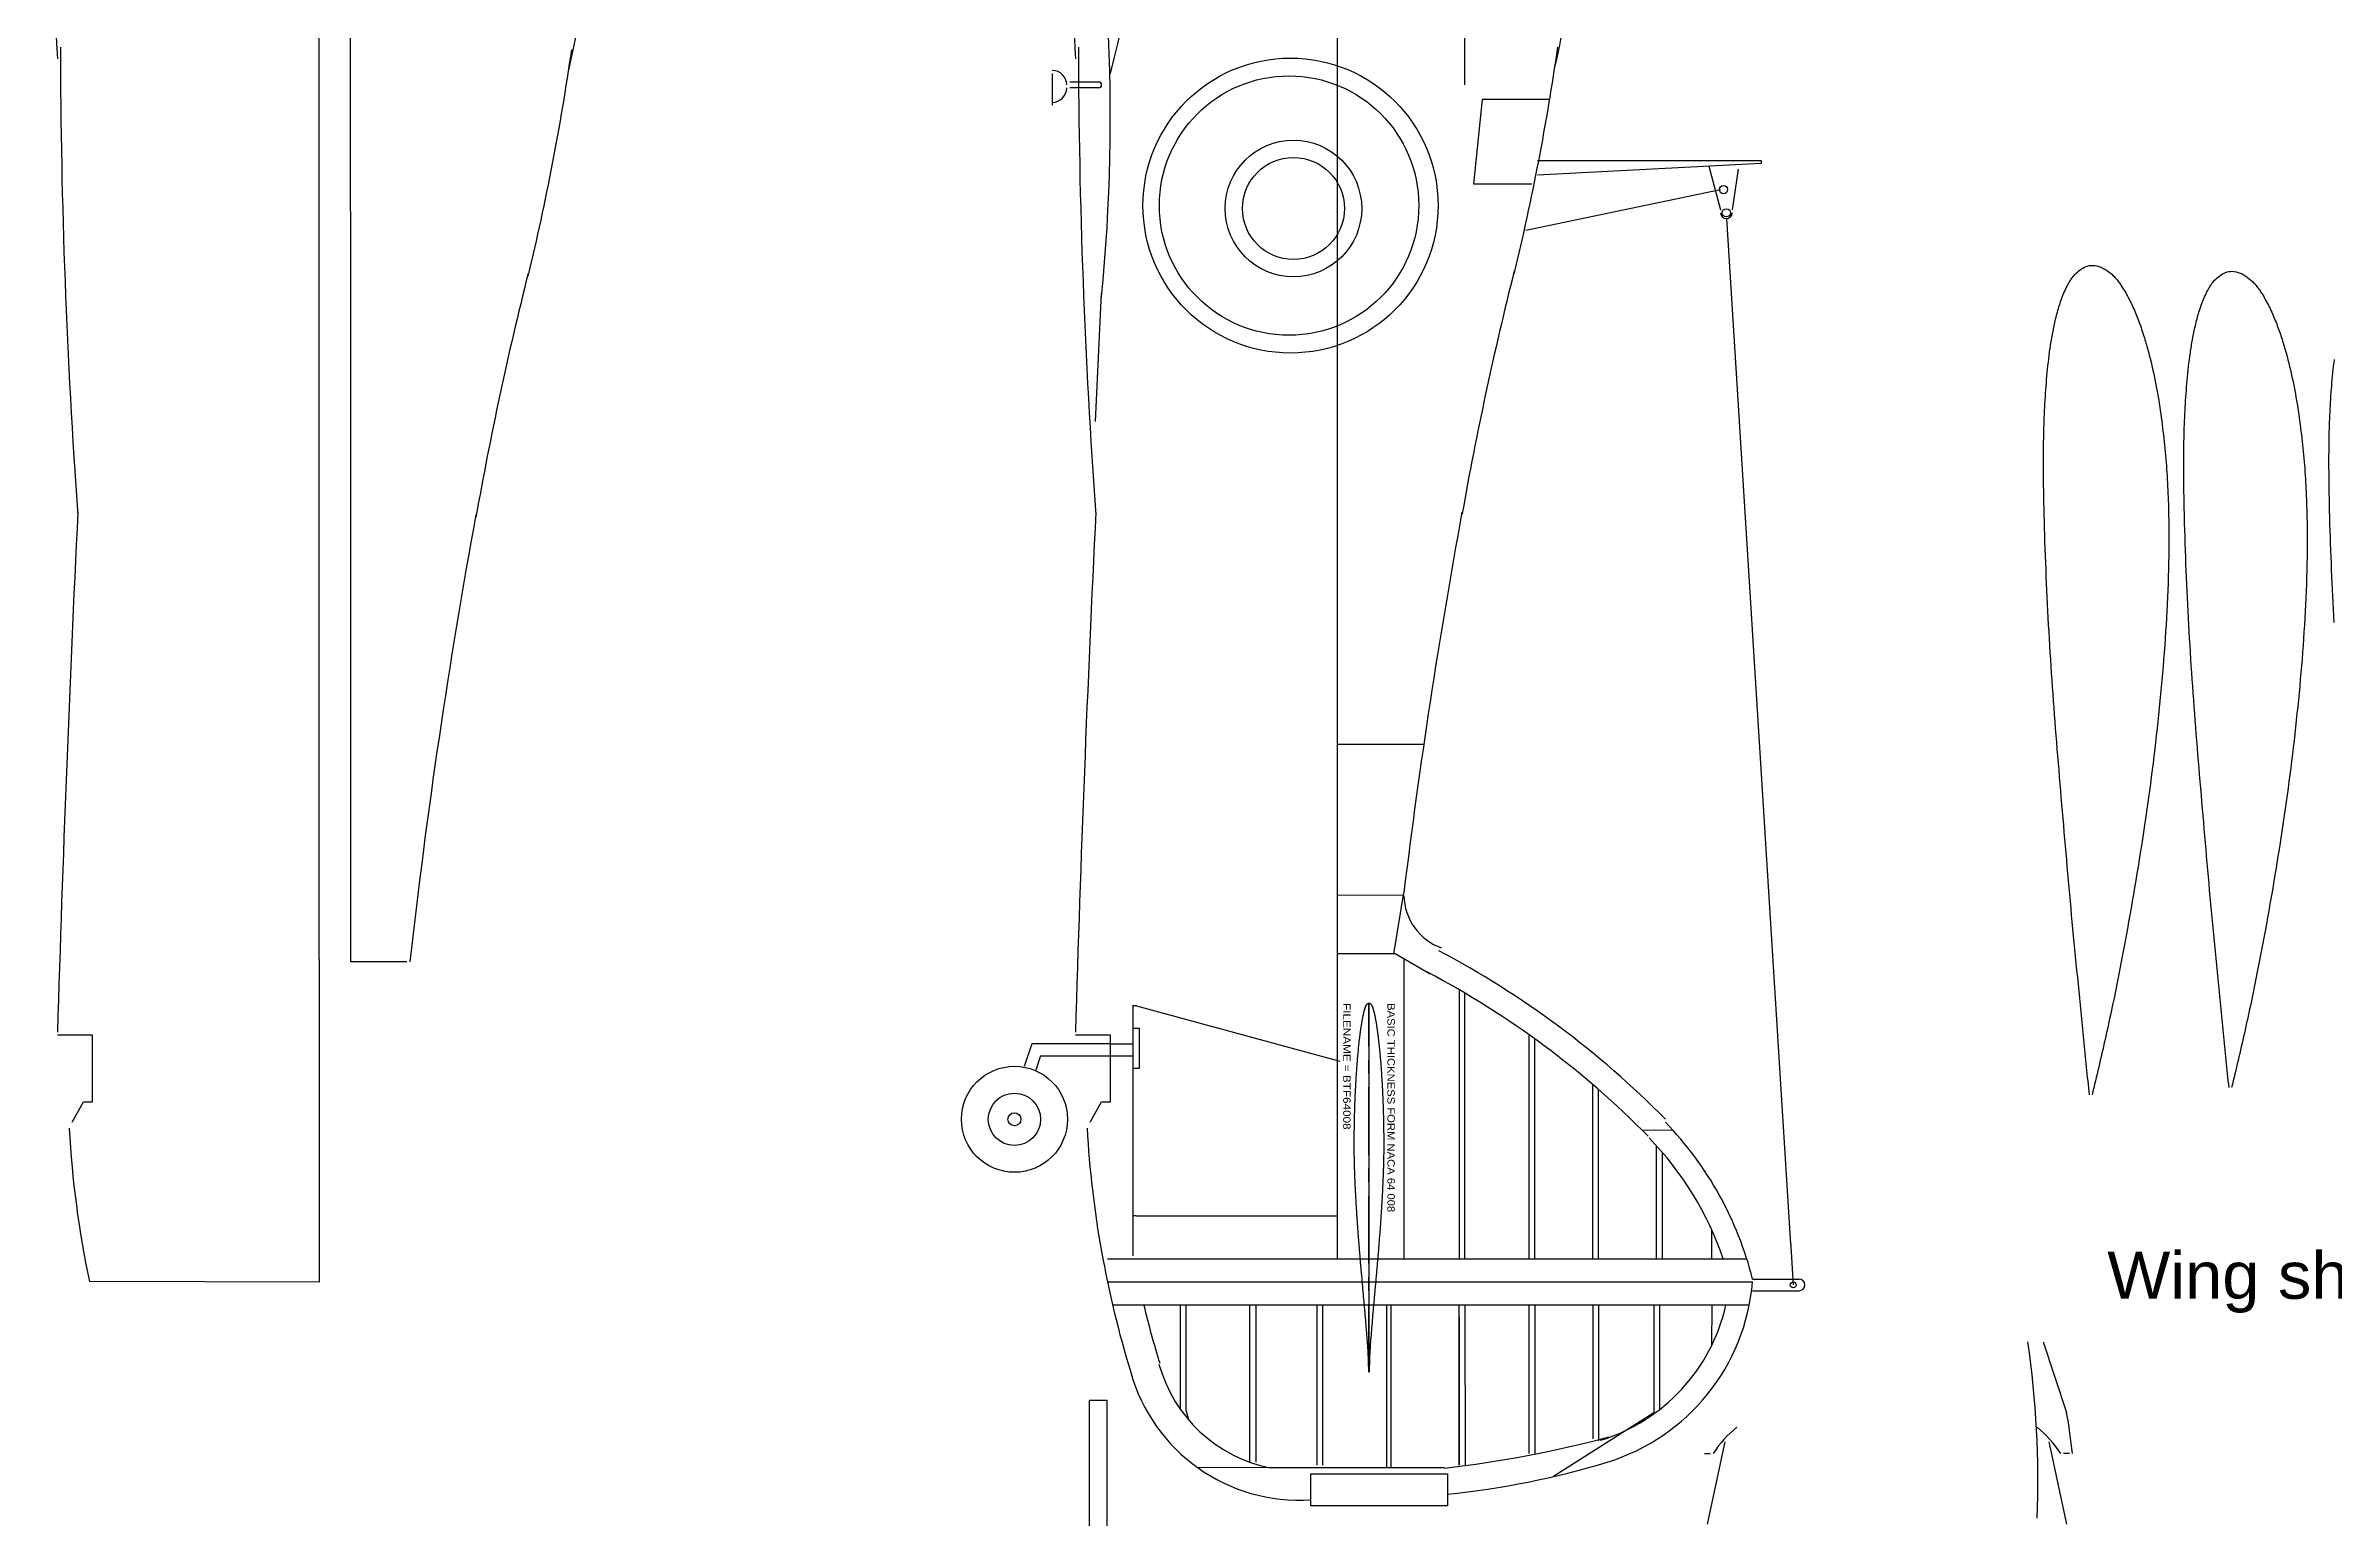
# Model space of a CAD drawing. Extents: x 0 to 123, y 0 to 85.
# Drawn here: x 2.07 to 44.24, y 28.46 to 55.6 of the extents above; entities that cross this region are included whole.
import ezdxf
from ezdxf.enums import TextEntityAlignment as Align

# ---------------------------------------------------------------- set-up
doc = ezdxf.new("R2010")
doc.units = 0
doc.linetypes.add('CENTER', pattern=[2, 1.25, -0.25, 0.25, -0.25])
doc.layers.add('LAYER1', color=1, linetype='CONTINUOUS')

msp = doc.modelspace()

# ---------------------------------------------------------------- linework, layer by layer
at = {"layer": 'LAYER1', "color": 7, "linetype": 'CONTINUOUS'}
for points in [[(7.1034, 38.7565), (7.1034, 80.5264)], [(7.6909, 38.7128), (7.6825, 66.3914)], [(25.863, 63.9587), (25.863, 50.4858)], [(28.2192, 54.877), (28.2192, 63.9587)], [(20.615, 55.0912), (20.615, 54.5021)], [(21.4718, 54.9305), (20.9363, 54.9305)], [(21.4718, 54.8234), (20.9363, 54.8234)], [(29.7722, 54.6092), (28.5405, 54.6092), (28.3799, 53.0562), (29.4509, 53.0562)], [(29.558, 53.4846), (33.6814, 53.4847), (33.6814, 53.4311), (29.558, 53.2169)], [(32.7175, 53.3776), (32.9317, 52.5743)], [(33.253, 53.324), (33.1459, 52.5743)], [(29.3438, 52.1994), (32.9317, 52.9492)], [(33.0388, 52.4137), (34.217, 33.5101)], [(39.7294, 36.2649), (39.7227, 36.3286), (39.716, 36.3922), (39.7093, 36.4559), (39.7026, 36.5196), (39.6959, 36.5833), (39.6892, 36.647), (39.6826, 36.7107), (39.676, 36.7744), (39.6694, 36.8381), (39.6629, 36.9018), (39.6564, 36.9655), (39.6499, 37.0292), (39.6435, 37.0929), (39.6372, 37.1566), (39.6309, 37.2202), (39.6246, 37.2839), (39.6184, 37.3476), (39.6122, 37.4113), (39.606, 37.475), (39.5998, 37.5387), (39.5936, 37.6024), (39.5874, 37.6661), (39.5812, 37.7298), (39.575, 37.7935), (39.5626, 37.9209), (39.55, 38.0483), (39.5374, 38.1756), (39.5248, 38.303), (39.5122, 38.4304), (39.4996, 38.5578), (39.487, 38.6851), (39.4745, 38.8125), (39.462, 38.9399), (39.4496, 39.0673), (39.4374, 39.1947), (39.4252, 39.3221), (39.4132, 39.4495), (39.4013, 39.5768), (39.3895, 39.7042), (39.3779, 39.8315), (39.3664, 39.9589), (39.3549, 40.0863), (39.3435, 40.2137), (39.3322, 40.3411), (39.321, 40.4685), (39.3098, 40.5959), (39.2987, 40.7233), (39.2876, 40.8507), (39.2766, 40.9781), (39.2656, 41.1055), (39.2546, 41.2329), (39.2436, 41.3602), (39.2327, 41.4876), (39.2219, 41.615), (39.211, 41.7424), (39.2003, 41.8698), (39.1896, 41.9972), (39.1789, 42.1245), (39.1683, 42.252), (39.1577, 42.3794), (39.1472, 42.5067), (39.1368, 42.634), (39.1265, 42.7614), (39.1163, 42.8887), (39.1062, 43.0161), (39.0962, 43.1435), (39.0864, 43.2709), (39.0767, 43.3983), (39.0672, 43.5257), (39.0579, 43.6531), (39.0489, 43.7805), (39.04, 43.908), (39.0314, 44.0353), (39.023, 44.1626), (39.0149, 44.29), (39.0069, 44.4173), (38.9992, 44.5447), (38.9917, 44.6721), (38.9845, 44.7995), (38.9774, 44.9269), (38.9706, 45.0543), (38.964, 45.1817), (38.9575, 45.3092), (38.9513, 45.4366), (38.9453, 45.5639), (38.9395, 45.6913), (38.9339, 45.8186), (38.9286, 45.946), (38.9234, 46.0734), (38.9185, 46.2008), (38.9139, 46.3282), (38.9095, 46.4556), (38.9054, 46.583), (38.9016, 46.7104), (38.898, 46.8378), (38.8948, 46.9652), (38.8932, 47.0289), (38.8918, 47.0926), (38.8905, 47.1563), (38.8892, 47.22), (38.888, 47.2837), (38.8869, 47.3474), (38.8859, 47.4111), (38.885, 47.4748), (38.8843, 47.5384), (38.8836, 47.6021), (38.883, 47.6658), (38.8825, 47.7295), (38.8822, 47.7932), (38.882, 47.8569), (38.8819, 47.9206), (38.882, 47.9843), (38.8822, 48.048), (38.8825, 48.1117), (38.8831, 48.1754), (38.8838, 48.2391), (38.8847, 48.3028), (38.8858, 48.3665), (38.8871, 48.4302), (38.8887, 48.4939), (38.8904, 48.5576), (38.8924, 48.6213), (38.8946, 48.6851), (38.897, 48.7488), (38.8997, 48.8125), (38.9026, 48.8762), (38.9058, 48.9399), (38.9092, 49.0036), (38.9128, 49.0672), (38.9168, 49.1309), (38.9209, 49.1945), (38.9254, 49.2582), (38.9301, 49.322), (38.9351, 49.3859), (38.9404, 49.4497), (38.946, 49.5135), (38.952, 49.5773), (38.9583, 49.641), (38.965, 49.7047), (38.9721, 49.7684), (38.9797, 49.832), (38.9876, 49.8955), (38.996, 49.959), (39.0049, 50.0225), (39.0095, 50.0545), (39.0143, 50.0864), (39.0192, 50.1184), (39.0243, 50.1503), (39.0295, 50.1822), (39.0349, 50.2141), (39.0404, 50.2459), (39.0461, 50.2778), (39.0519, 50.3095), (39.058, 50.3413), (39.0642, 50.373), (39.0706, 50.4046), (39.0773, 50.4368), (39.0842, 50.4689), (39.0913, 50.5009), (39.0987, 50.5329), (39.1063, 50.5648), (39.1142, 50.5967), (39.1223, 50.6285), (39.1306, 50.6603), (39.1393, 50.692), (39.1482, 50.7237), (39.1574, 50.7553), (39.1669, 50.7868), (39.1771, 50.8196), (39.1876, 50.8522), (39.1986, 50.8848), (39.2099, 50.9172), (39.2216, 50.9495), (39.2338, 50.9816), (39.2464, 51.0135), (39.2594, 51.0451), (39.273, 51.0765), (39.287, 51.1076), (39.3016, 51.1384), (39.3167, 51.1689), (39.3252, 51.1857), (39.334, 51.2023), (39.343, 51.2187), (39.3523, 51.2351), (39.3618, 51.2513), (39.3717, 51.2674), (39.3819, 51.2833), (39.3924, 51.299), (39.4034, 51.3145), (39.4148, 51.3299), (39.4266, 51.3451), (39.439, 51.36), (39.4601, 51.3838), (39.4824, 51.4068), (39.5059, 51.4289), (39.5305, 51.4498), (39.556, 51.4694), (39.5825, 51.4873)], [(39.5825, 51.4873), (39.6096, 51.5035), (39.6375, 51.5178), (39.666, 51.5299), (39.6949, 51.5396), (39.7242, 51.5467), (39.7538, 51.5511), (39.7908, 51.5525), (39.8279, 51.5497), (39.8649, 51.543), (39.9018, 51.5327), (39.9382, 51.5191), (39.9741, 51.5026), (40.0093, 51.4835), (40.0435, 51.4621), (40.0767, 51.4387), (40.1087, 51.4137), (40.1392, 51.3874), (40.1681, 51.36), (40.1829, 51.345), (40.1972, 51.3299), (40.2111, 51.3145), (40.2246, 51.299), (40.2377, 51.2833), (40.2504, 51.2674), (40.2628, 51.2514), (40.2749, 51.2352), (40.2867, 51.2189), (40.2983, 51.2024), (40.3097, 51.1857), (40.321, 51.1689), (40.3406, 51.1388), (40.3597, 51.1083), (40.3784, 51.0773), (40.3967, 51.0461), (40.4146, 51.0145), (40.432, 50.9826), (40.4491, 50.9505), (40.4658, 50.9181), (40.4821, 50.8856), (40.498, 50.8528), (40.5136, 50.8199), (40.5288, 50.7868), (40.5429, 50.7555), (40.5567, 50.724), (40.5702, 50.6925), (40.5835, 50.6608), (40.5964, 50.6291), (40.6091, 50.5973), (40.6216, 50.5654), (40.6338, 50.5334), (40.6457, 50.5014), (40.6574, 50.4692), (40.6689, 50.437), (40.6802, 50.4046), (40.691, 50.3731), (40.7015, 50.3415), (40.7119, 50.3099), (40.7221, 50.2782), (40.7322, 50.2464), (40.742, 50.2146), (40.7517, 50.1827), (40.7612, 50.1507), (40.7706, 50.1187), (40.7799, 50.0867), (40.7889, 50.0546), (40.7979, 50.0225), (40.8151, 49.9594), (40.8318, 49.8962), (40.848, 49.8329), (40.8637, 49.7695), (40.8789, 49.7059), (40.8937, 49.6423), (40.9079, 49.5785), (40.9217, 49.5146), (40.935, 49.4506), (40.9479, 49.3866), (40.9603, 49.3224), (40.9722, 49.2582), (40.9835, 49.1948), (40.9944, 49.1314), (41.0048, 49.0678), (41.0149, 49.0043), (41.0246, 48.9406), (41.034, 48.8769), (41.043, 48.8132), (41.0517, 48.7494), (41.0601, 48.6856), (41.0683, 48.6217), (41.0761, 48.5578), (41.0838, 48.4939), (41.0911, 48.4303), (41.0983, 48.3667), (41.1052, 48.3031), (41.1119, 48.2395), (41.1183, 48.1758), (41.1244, 48.1121), (41.1303, 48.0484), (41.136, 47.9847), (41.1413, 47.9209), (41.1464, 47.8572), (41.1511, 47.7934), (41.1556, 47.7296), (41.1597, 47.6659), (41.1636, 47.6023), (41.1671, 47.5387), (41.1704, 47.475), (41.1734, 47.4113), (41.1762, 47.3476), (41.1786, 47.2839), (41.1809, 47.2202), (41.1829, 47.1565), (41.1847, 47.0927), (41.1863, 47.029), (41.1877, 46.9653), (41.1899, 46.8379), (41.1914, 46.7104), (41.1921, 46.583), (41.1921, 46.4556), (41.1914, 46.3282), (41.19, 46.2008), (41.1879, 46.0734), (41.1851, 45.946), (41.1817, 45.8186), (41.1777, 45.6913), (41.1731, 45.5639), (41.1678, 45.4366), (41.162, 45.3091), (41.1556, 45.1815), (41.1486, 45.054), (41.1411, 44.9266), (41.1331, 44.7991), (41.1246, 44.6717), (41.1156, 44.5443), (41.1061, 44.417), (41.0962, 44.2897), (41.0858, 44.1624), (41.0751, 44.0352), (41.0639, 43.908), (41.0523, 43.7804), (41.0403, 43.6528), (41.028, 43.5253), (41.0152, 43.3978), (41.0021, 43.2704), (40.9887, 43.143), (40.9748, 43.0156), (40.9606, 42.8883), (40.9461, 42.761), (40.9312, 42.6338), (40.9159, 42.5065), (40.9003, 42.3794), (40.8843, 42.2517), (40.868, 42.1242), (40.8513, 41.9966), (40.8342, 41.8691), (40.8169, 41.7417), (40.7992, 41.6143), (40.7812, 41.4869), (40.7628, 41.3596), (40.7442, 41.2323), (40.7252, 41.1051), (40.7059, 40.9779), (40.6863, 40.8508), (40.6664, 40.7231), (40.6461, 40.5955), (40.6255, 40.468), (40.6046, 40.3405), (40.5835, 40.213), (40.5621, 40.0856), (40.5404, 39.9583), (40.5184, 39.8309), (40.4962, 39.7037), (40.4737, 39.5764), (40.4509, 39.4493), (40.428, 39.3221), (40.4046, 39.1944), (40.381, 39.0668), (40.3572, 38.9392), (40.333, 38.8116), (40.3086, 38.6841), (40.2839, 38.5567), (40.2588, 38.4293), (40.2335, 38.302), (40.2077, 38.1748), (40.1817, 38.0476), (40.1552, 37.9205), (40.1284, 37.7935), (40.1147, 37.7297), (40.101, 37.6659), (40.0872, 37.6022), (40.0733, 37.5384), (40.0593, 37.4747), (40.0452, 37.411), (40.031, 37.3473), (40.0167, 37.2836), (40.0023, 37.22), (39.9879, 37.1564), (39.9733, 37.0928), (39.9587, 37.0292)], [(21.5157, 51.0422), (21.4081, 48.6741)], [(25.863, 51.0748), (25.863, 33.3494)], [(42.3014, 36.3983), (42.2948, 36.4609), (42.2882, 36.5236), (42.2816, 36.5863), (42.275, 36.6489), (42.2684, 36.7116), (42.2618, 36.7743), (42.2553, 36.837), (42.2488, 36.8997), (42.2423, 36.9624), (42.2359, 37.025), (42.2295, 37.0877), (42.2232, 37.1504), (42.2169, 37.2131), (42.2107, 37.2758), (42.2045, 37.3384), (42.1983, 37.4011), (42.1922, 37.4638), (42.186, 37.5265), (42.1799, 37.5892), (42.1739, 37.6519), (42.1678, 37.7146), (42.1617, 37.7772), (42.1556, 37.8399), (42.1495, 37.9026), (42.1372, 38.028), (42.1249, 38.1533), (42.1125, 38.2787), (42.1001, 38.404), (42.0877, 38.5294), (42.0752, 38.6548), (42.0629, 38.7801), (42.0505, 38.9055), (42.0383, 39.0308), (42.0261, 39.1562), (42.014, 39.2816), (42.002, 39.407), (41.9902, 39.5323), (41.9785, 39.6576), (41.9669, 39.783), (41.9555, 39.9083), (41.9441, 40.0337), (41.9328, 40.159), (41.9216, 40.2844), (41.9105, 40.4098), (41.8995, 40.5352), (41.8885, 40.6605), (41.8775, 40.7859), (41.8666, 40.9113), (41.8558, 41.0367), (41.8449, 41.162), (41.8341, 41.2874), (41.8233, 41.4127), (41.8126, 41.5381), (41.8019, 41.6634), (41.7913, 41.7888), (41.7807, 41.9142), (41.7701, 42.0395), (41.7596, 42.1649), (41.7492, 42.2903), (41.7388, 42.4157), (41.7285, 42.541), (41.7182, 42.6663), (41.7081, 42.7917), (41.698, 42.917), (41.6881, 43.0423), (41.6783, 43.1677), (41.6686, 43.293), (41.6591, 43.4184), (41.6498, 43.5438), (41.6406, 43.6692), (41.6317, 43.7946), (41.623, 43.9201), (41.6145, 44.0453), (41.6062, 44.1706), (41.5982, 44.296), (41.5904, 44.4213), (41.5828, 44.5466), (41.5755, 44.672), (41.5683, 44.7974), (41.5614, 44.9228), (41.5546, 45.0482), (41.5481, 45.1736), (41.5418, 45.299), (41.5357, 45.4244), (41.5298, 45.5497), (41.5241, 45.675), (41.5186, 45.8004), (41.5133, 45.9257), (41.5082, 46.0511), (41.5034, 46.1764), (41.4989, 46.3018), (41.4946, 46.4272), (41.4905, 46.5526), (41.4867, 46.678), (41.4832, 46.8033), (41.48, 46.9288), (41.4785, 46.9914), (41.4771, 47.0541), (41.4758, 47.1168), (41.4745, 47.1795), (41.4734, 47.2421), (41.4723, 47.3048), (41.4713, 47.3675), (41.4704, 47.4302), (41.4697, 47.4929), (41.469, 47.5556), (41.4684, 47.6183), (41.468, 47.681), (41.4676, 47.7436), (41.4674, 47.8063), (41.4673, 47.869), (41.4674, 47.9317), (41.4676, 47.9944), (41.468, 48.0571), (41.4685, 48.1198), (41.4692, 48.1824), (41.4701, 48.2451), (41.4712, 48.3078), (41.4725, 48.3705), (41.474, 48.4331), (41.4757, 48.4959), (41.4777, 48.5586), (41.4798, 48.6213), (41.4822, 48.684), (41.4849, 48.7467), (41.4877, 48.8094), (41.4908, 48.8721), (41.4942, 48.9348), (41.4978, 48.9974), (41.5017, 49.0601), (41.5058, 49.1227), (41.5101, 49.1853), (41.5148, 49.2482), (41.5197, 49.311), (41.5249, 49.3738), (41.5304, 49.4366), (41.5363, 49.4994), (41.5425, 49.5621), (41.5491, 49.6248), (41.5561, 49.6874), (41.5635, 49.75), (41.5713, 49.8126), (41.5796, 49.875), (41.5883, 49.9375), (41.5929, 49.969), (41.5976, 50.0004), (41.6025, 50.0319), (41.6074, 50.0633), (41.6126, 50.0947), (41.6179, 50.1261), (41.6233, 50.1574), (41.6289, 50.1887), (41.6347, 50.22), (41.6406, 50.2512), (41.6467, 50.2824), (41.653, 50.3136), (41.6596, 50.3452), (41.6664, 50.3768), (41.6735, 50.4083), (41.6807, 50.4398), (41.6882, 50.4712), (41.6959, 50.5026), (41.7039, 50.5339), (41.7121, 50.5652), (41.7206, 50.5964), (41.7294, 50.6275), (41.7384, 50.6586), (41.7478, 50.6897), (41.7579, 50.7219), (41.7683, 50.7541), (41.779, 50.7861), (41.7902, 50.818), (41.8017, 50.8498), (41.8137, 50.8813), (41.8261, 50.9127), (41.8389, 50.9438), (41.8523, 50.9747), (41.8661, 51.0054), (41.8804, 51.0357), (41.8952, 51.0657), (41.9037, 51.0822), (41.9123, 51.0985), (41.9212, 51.1148), (41.9303, 51.1308), (41.9397, 51.1468), (41.9493, 51.1626), (41.9594, 51.1783), (41.9698, 51.1937), (41.9806, 51.209), (41.9918, 51.2242), (42.0034, 51.2391), (42.0156, 51.2538), (42.0363, 51.2772), (42.0583, 51.2999), (42.0814, 51.3216), (42.1056, 51.3422), (42.1308, 51.3614), (42.1568, 51.3791)], [(42.1568, 51.3791), (42.1835, 51.3951), (42.2109, 51.4091), (42.2389, 51.4209), (42.2674, 51.4305), (42.2963, 51.4375), (42.3255, 51.4418), (42.3618, 51.4432), (42.3983, 51.4405), (42.4348, 51.4338), (42.471, 51.4237), (42.5069, 51.4104), (42.5422, 51.3941), (42.5768, 51.3753), (42.6105, 51.3542), (42.6432, 51.3313), (42.6746, 51.3066), (42.7047, 51.2807), (42.7331, 51.2538), (42.7477, 51.2391), (42.7618, 51.2242), (42.7755, 51.209), (42.7887, 51.1938), (42.8016, 51.1783), (42.8141, 51.1627), (42.8263, 51.1469), (42.8383, 51.131), (42.8499, 51.1149), (42.8613, 51.0986), (42.8726, 51.0823), (42.8836, 51.0658), (42.9029, 51.0361), (42.9217, 51.006), (42.9401, 50.9756), (42.9581, 50.9448), (42.9757, 50.9138), (42.9929, 50.8824), (43.0097, 50.8508), (43.0261, 50.8189), (43.0421, 50.7869), (43.0578, 50.7546), (43.0732, 50.7222), (43.0881, 50.6897), (43.102, 50.6588), (43.1156, 50.6279), (43.1289, 50.5968), (43.1419, 50.5657), (43.1546, 50.5345), (43.1671, 50.5032), (43.1794, 50.4718), (43.1914, 50.4403), (43.2031, 50.4088), (43.2147, 50.3771), (43.226, 50.3454), (43.2371, 50.3136), (43.2477, 50.2826), (43.2581, 50.2515), (43.2683, 50.2203), (43.2784, 50.1891), (43.2882, 50.1578), (43.2979, 50.1265), (43.3075, 50.0951), (43.3169, 50.0637), (43.3261, 50.0322), (43.3352, 50.0007), (43.3441, 49.9691), (43.353, 49.9375), (43.3699, 49.8754), (43.3863, 49.8133), (43.4022, 49.7509), (43.4177, 49.6885), (43.4327, 49.626), (43.4472, 49.5633), (43.4612, 49.5005), (43.4748, 49.4377), (43.4879, 49.3747), (43.5005, 49.3117), (43.5127, 49.2485), (43.5244, 49.1853), (43.5355, 49.1229), (43.5462, 49.0605), (43.5565, 48.998), (43.5665, 48.9354), (43.576, 48.8728), (43.5852, 48.8101), (43.5941, 48.7474), (43.6027, 48.6846), (43.611, 48.6218), (43.619, 48.5589), (43.6267, 48.496), (43.6342, 48.4331), (43.6415, 48.3706), (43.6485, 48.308), (43.6553, 48.2454), (43.6619, 48.1828), (43.6682, 48.1201), (43.6743, 48.0574), (43.6801, 47.9948), (43.6856, 47.932), (43.6909, 47.8693), (43.6959, 47.8065), (43.7006, 47.7438), (43.7049, 47.681), (43.709, 47.6184), (43.7128, 47.5557), (43.7163, 47.4931), (43.7195, 47.4304), (43.7225, 47.3678), (43.7252, 47.3051), (43.7276, 47.2424), (43.7299, 47.1797), (43.7318, 47.117), (43.7336, 47.0542), (43.7352, 46.9915), (43.7365, 46.9288), (43.7387, 46.8034), (43.7401, 46.678), (43.7408, 46.5526), (43.7408, 46.4272), (43.7401, 46.3018), (43.7388, 46.1764), (43.7367, 46.0511), (43.734, 45.9257), (43.7307, 45.8003), (43.7267, 45.675), (43.7222, 45.5497), (43.717, 45.4244), (43.7113, 45.2989), (43.705, 45.1734), (43.6981, 45.0479), (43.6907, 44.9224), (43.6828, 44.797), (43.6745, 44.6716), (43.6656, 44.5463), (43.6563, 44.421), (43.6465, 44.2957), (43.6363, 44.1705), (43.6257, 44.0452), (43.6147, 43.9201), (43.6033, 43.7945), (43.5915, 43.669), (43.5793, 43.5435), (43.5668, 43.418), (43.5539, 43.2926), (43.5407, 43.1672), (43.5271, 43.0418), (43.5131, 42.9165), (43.4988, 42.7913), (43.4841, 42.666), (43.4691, 42.5408), (43.4537, 42.4157), (43.438, 42.2901), (43.4219, 42.1645), (43.4055, 42.039), (43.3887, 41.9135), (43.3716, 41.7881), (43.3542, 41.6627), (43.3365, 41.5374), (43.3184, 41.4121), (43.3001, 41.2868), (43.2814, 41.1616), (43.2624, 41.0365), (43.2431, 40.9113), (43.2235, 40.7857), (43.2035, 40.6602), (43.1833, 40.5346), (43.1627, 40.4092), (43.1419, 40.2837), (43.1208, 40.1584), (43.0995, 40.033), (43.0779, 39.9077), (43.056, 39.7825), (43.0339, 39.6573), (43.0115, 39.5321), (42.9889, 39.407), (42.9659, 39.2813), (42.9427, 39.1557), (42.9192, 39.0301), (42.8955, 38.9046), (42.8714, 38.7791), (42.8471, 38.6537), (42.8224, 38.5283), (42.7975, 38.403), (42.7721, 38.2778), (42.7465, 38.1527), (42.7204, 38.0276), (42.694, 37.9026), (42.6806, 37.8398), (42.6671, 37.7771), (42.6535, 37.7143), (42.6398, 37.6516), (42.626, 37.5889), (42.6122, 37.5262), (42.5982, 37.4635), (42.5841, 37.4009), (42.57, 37.3382), (42.5558, 37.2756), (42.5415, 37.213), (42.5271, 37.1504)], [(44.2406, 44.972), (44.2339, 45.0931), (44.2274, 45.2142), (44.2211, 45.3353), (44.215, 45.4564), (44.2091, 45.5776), (44.2034, 45.6986), (44.1978, 45.8196), (44.1925, 45.9406), (44.1874, 46.0617), (44.1826, 46.1827), (44.1779, 46.3038), (44.1735, 46.4248), (44.1694, 46.5459), (44.1655, 46.667), (44.1618, 46.7881), (44.1584, 46.9092), (44.1553, 47.0303), (44.1539, 47.0908), (44.1525, 47.1513), (44.1512, 47.2119), (44.15, 47.2724), (44.1489, 47.3329), (44.1479, 47.3934), (44.1469, 47.454), (44.1461, 47.5145), (44.1453, 47.5751), (44.1447, 47.6356), (44.1441, 47.6961), (44.1437, 47.7567), (44.1434, 47.8172), (44.1432, 47.8777), (44.1431, 47.9383), (44.1431, 47.9988), (44.1433, 48.0593), (44.1437, 48.1199), (44.1442, 48.1804), (44.1449, 48.2409), (44.1458, 48.3015), (44.1468, 48.362), (44.148, 48.4225), (44.1495, 48.483), (44.1512, 48.5436), (44.153, 48.6042), (44.1551, 48.6647), (44.1574, 48.7253), (44.16, 48.7858), (44.1628, 48.8464), (44.1658, 48.9069), (44.169, 48.9674), (44.1725, 49.0279), (44.1762, 49.0884), (44.1802, 49.1489), (44.1844, 49.2094), (44.1888, 49.2701), (44.1936, 49.3308), (44.1986, 49.3914), (44.204, 49.4521), (44.2097, 49.5127), (44.2157, 49.5732), (44.222, 49.6338), (44.2288, 49.6943), (44.2359, 49.7547), (44.2435, 49.8151)], [(27.4695, 42.7209), (25.863, 42.7209)], [(27.0947, 39.9362), (25.863, 39.9435)], [(26.9123, 38.8652), (27.0947, 39.9898)], [(26.934, 38.8652), (25.863, 38.8652)], [(27.5766, 38.4903), (26.934, 38.8652)], [(7.1034, 38.7565), (7.1034, 32.8123)], [(8.7228, 38.7129), (7.6909, 38.7128)], [(27.0947, 38.7581), (27.0947, 33.2423)], [(28.1121, 38.178), (28.1122, 33.2423)], [(28.2206, 33.2423), (28.2206, 38.1381)], [(22.1064, 33.2959), (22.1064, 37.918)], [(22.168, 37.9013), (22.1064, 37.9013)], [(22.168, 37.9013), (25.9166, 36.8838)], [(26.2299, 36.7647), (26.232, 36.793), (26.2342, 36.8214), (26.2364, 36.8497), (26.2387, 36.878), (26.241, 36.9063), (26.2433, 36.9347), (26.2458, 36.963), (26.2483, 36.9914), (26.2508, 37.0198), (26.2534, 37.0481), (26.2561, 37.0765), (26.2589, 37.1048), (26.2617, 37.1332), (26.2646, 37.1615), (26.2676, 37.1898), (26.2706, 37.2181), (26.2738, 37.2464), (26.277, 37.2747), (26.2787, 37.2889), (26.2803, 37.3031), (26.282, 37.3173), (26.2838, 37.3315), (26.2855, 37.3456), (26.2873, 37.3598), (26.2891, 37.374), (26.2909, 37.3881), (26.2927, 37.4023), (26.2946, 37.4164), (26.2965, 37.4306), (26.2984, 37.4447), (26.3004, 37.4589), (26.3024, 37.4731), (26.3044, 37.4873), (26.3065, 37.5015), (26.3086, 37.5157), (26.3107, 37.5299), (26.3129, 37.544), (26.3151, 37.5582), (26.3174, 37.5723), (26.3197, 37.5865), (26.3221, 37.6006), (26.3245, 37.6148), (26.3271, 37.629), (26.3296, 37.6432), (26.3323, 37.6575), (26.335, 37.6717), (26.3377, 37.6859), (26.3406, 37.7001), (26.3435, 37.7142), (26.3465, 37.7284), (26.3496, 37.7425), (26.3527, 37.7566), (26.3559, 37.7707), (26.3592, 37.7848), (26.3609, 37.792), (26.3627, 37.7991), (26.3645, 37.8063), (26.3663, 37.8134), (26.3682, 37.8205), (26.3702, 37.8276), (26.3722, 37.8347), (26.3743, 37.8418), (26.3765, 37.8488), (26.3788, 37.8559), (26.3812, 37.8628), (26.3837, 37.8698), (26.3848, 37.8727), (26.3859, 37.8756), (26.387, 37.8785), (26.3882, 37.8814), (26.3894, 37.8842), (26.3905, 37.8871), (26.3918, 37.8899), (26.393, 37.8927), (26.3942, 37.8955), (26.3955, 37.8983), (26.3968, 37.9011), (26.3981, 37.9038), (26.3988, 37.9052), (26.3995, 37.9067), (26.4002, 37.9081), (26.4009, 37.9095), (26.4016, 37.9109), (26.4024, 37.9123), (26.4031, 37.9137), (26.4039, 37.9151), (26.4047, 37.9166), (26.4056, 37.918), (26.4064, 37.9194), (26.4073, 37.9208), (26.4101, 37.925), (26.4131, 37.9291), (26.4164, 37.9331), (26.4198, 37.937), (26.4234, 37.9406), (26.4272, 37.944), (26.4312, 37.947), (26.4352, 37.9497), (26.4393, 37.9518), (26.4435, 37.9534), (26.4478, 37.9545), (26.4521, 37.9548), (26.4563, 37.9545), (26.4606, 37.9534), (26.4648, 37.9518), (26.4689, 37.9497), (26.4729, 37.947), (26.4769, 37.944), (26.4807, 37.9406), (26.4843, 37.937), (26.4878, 37.9331), (26.491, 37.9291), (26.494, 37.925), (26.4968, 37.9208), (26.4977, 37.9194), (26.4986, 37.918), (26.4994, 37.9166), (26.5002, 37.9151), (26.501, 37.9137), (26.5018, 37.9123), (26.5025, 37.9109), (26.5033, 37.9095), (26.504, 37.9081), (26.5047, 37.9067), (26.5054, 37.9052), (26.5061, 37.9038), (26.5074, 37.9011), (26.5087, 37.8983), (26.5099, 37.8955), (26.5112, 37.8927), (26.5124, 37.8899), (26.5136, 37.8871), (26.5148, 37.8842), (26.516, 37.8814), (26.5171, 37.8785), (26.5182, 37.8756), (26.5193, 37.8727), (26.5204, 37.8698), (26.5229, 37.8628), (26.5253, 37.8558), (26.5276, 37.8488), (26.5298, 37.8418), (26.5319, 37.8347), (26.534, 37.8276), (26.5359, 37.8205), (26.5378, 37.8134), (26.5396, 37.8063), (26.5414, 37.7991), (26.5432, 37.792), (26.5449, 37.7848), (26.5482, 37.7707), (26.5514, 37.7566), (26.5546, 37.7425), (26.5576, 37.7284), (26.5606, 37.7142), (26.5635, 37.7001), (26.5664, 37.6859), (26.5691, 37.6717), (26.5719, 37.6575), (26.5745, 37.6433), (26.5771, 37.629), (26.5796, 37.6148), (26.582, 37.6007), (26.5844, 37.5865), (26.5867, 37.5724), (26.589, 37.5582), (26.5912, 37.5441), (26.5934, 37.5299), (26.5956, 37.5157), (26.5977, 37.5015), (26.5997, 37.4873), (26.6017, 37.4731), (26.6037, 37.459), (26.6057, 37.4447), (26.6076, 37.4306), (26.6095, 37.4164), (26.6114, 37.4023), (26.6132, 37.3881), (26.6151, 37.374), (26.6169, 37.3598), (26.6186, 37.3456), (26.6204, 37.3315), (26.6221, 37.3173), (26.6238, 37.3031), (26.6255, 37.2889), (26.6271, 37.2747), (26.6303, 37.2464), (26.6335, 37.2181), (26.6365, 37.1898), (26.6395, 37.1615), (26.6424, 37.1332), (26.6452, 37.1048), (26.648, 37.0765), (26.6507, 37.0481), (26.6533, 37.0198), (26.6559, 36.9914), (26.6583, 36.9631), (26.6608, 36.9347)], [(26.4521, 37.9548), (26.4521, 31.1538)], [(2.5515, 35.7576), (2.7658, 36.1325), (2.9264, 36.1325), (2.9264, 37.3642), (2.2838, 37.3642)], [(20.2401, 37.2051), (20.1005, 36.7862)], [(21.686, 37.2051), (20.2401, 37.2051)], [(21.3112, 35.7592), (21.5254, 36.1341), (21.686, 36.1341), (21.686, 37.3657), (21.0434, 37.3657)], [(21.686, 37.2051), (22.1064, 37.2051)], [(22.1064, 37.4899), (22.2148, 37.4899), (22.2148, 36.7473), (22.1064, 36.7473)], [(29.3974, 37.3657), (29.3974, 33.2423)], [(29.5058, 33.2423), (29.5058, 37.2966)], [(42.5271, 37.1504), (42.5126, 37.0877), (42.498, 37.025), (42.4833, 36.9622), (42.4686, 36.8995), (42.4539, 36.8369), (42.439, 36.7742), (42.4242, 36.7115), (42.4093, 36.6489), (42.3944, 36.5862), (42.3795, 36.5236), (42.3645, 36.4609), (42.3496, 36.3983)], [(20.3988, 36.9849), (20.3097, 36.7176)], [(20.3988, 36.9849), (21.686, 36.9849)], [(21.686, 36.9849), (22.1064, 36.9849)], [(26.4521, 31.1538), (26.451, 31.1595), (26.45, 31.172), (26.4489, 31.1905), (26.4479, 31.2142), (26.4468, 31.2422), (26.4457, 31.2738), (26.4446, 31.3082), (26.4434, 31.3446), (26.4422, 31.3822), (26.4409, 31.4201), (26.4395, 31.4576), (26.4381, 31.4938), (26.4365, 31.5283), (26.4348, 31.5609), (26.4331, 31.5919), (26.4313, 31.6215), (26.4294, 31.6499), (26.4274, 31.6774), (26.4254, 31.7041), (26.4233, 31.7303), (26.4212, 31.7561), (26.4191, 31.7819), (26.4169, 31.8077), (26.4147, 31.8339), (26.4124, 31.8606), (26.4102, 31.8878), (26.4079, 31.9155), (26.4056, 31.9435), (26.4033, 31.9718), (26.401, 32.0004), (26.3987, 32.0291), (26.3963, 32.0581), (26.3939, 32.0871), (26.3915, 32.1161), (26.3891, 32.1451), (26.3867, 32.174), (26.3843, 32.2028), (26.3818, 32.2314), (26.3793, 32.2599), (26.3768, 32.2884), (26.3743, 32.3167), (26.3718, 32.345), (26.3693, 32.3732), (26.3668, 32.4014), (26.3642, 32.4295), (26.3617, 32.4577), (26.3591, 32.4858), (26.3566, 32.514), (26.354, 32.5423), (26.3515, 32.5705), (26.3489, 32.5988), (26.3463, 32.6271), (26.3438, 32.6554), (26.3412, 32.6838), (26.3387, 32.7122), (26.3361, 32.7405), (26.3336, 32.7689), (26.331, 32.7973), (26.3285, 32.8257), (26.326, 32.8541), (26.3235, 32.8824), (26.3209, 32.9108), (26.3184, 32.9391), (26.3159, 32.9675), (26.3134, 32.9958), (26.311, 33.0242), (26.3085, 33.0525), (26.306, 33.0808), (26.3036, 33.1091), (26.3011, 33.1375), (26.2987, 33.1658), (26.2963, 33.1941), (26.2938, 33.2224), (26.2914, 33.2508), (26.2891, 33.2791), (26.2867, 33.3074), (26.2843, 33.3358), (26.282, 33.3641), (26.2796, 33.3924), (26.2773, 33.4208), (26.275, 33.4491), (26.2727, 33.4775), (26.2704, 33.5058), (26.2682, 33.5342), (26.2659, 33.5625), (26.2637, 33.5908), (26.2615, 33.6192), (26.2593, 33.6475), (26.2572, 33.6758), (26.255, 33.7042), (26.2529, 33.7325), (26.2508, 33.7608), (26.2487, 33.7892), (26.2466, 33.8175), (26.2446, 33.8459), (26.2425, 33.8742), (26.2405, 33.9025), (26.2386, 33.9309), (26.2366, 33.9592), (26.2347, 33.9875), (26.2328, 34.0159), (26.2309, 34.0442), (26.229, 34.0725), (26.2272, 34.1009), (26.2254, 34.1292), (26.2236, 34.1576), (26.2218, 34.1859), (26.2201, 34.2143), (26.2184, 34.2426), (26.2167, 34.2709), (26.215, 34.2993), (26.2134, 34.3276), (26.2118, 34.3559), (26.2102, 34.3843), (26.2087, 34.4126), (26.2072, 34.4409), (26.2057, 34.4693), (26.2043, 34.4976), (26.2029, 34.526), (26.2015, 34.5543), (26.2002, 34.5827), (26.1989, 34.611), (26.1976, 34.6393), (26.1964, 34.6677), (26.1952, 34.696), (26.1941, 34.7243), (26.193, 34.7527), (26.1919, 34.781), (26.1909, 34.8093), (26.1899, 34.8377), (26.1889, 34.866), (26.188, 34.8944), (26.1871, 34.9227), (26.1863, 34.951), (26.1854, 34.9794), (26.1847, 35.0077), (26.184, 35.0361), (26.1833, 35.0644), (26.1827, 35.0927), (26.1822, 35.1211), (26.1817, 35.1494), (26.1812, 35.1777), (26.1809, 35.2061), (26.1806, 35.2344), (26.1803, 35.2628), (26.1802, 35.2911), (26.1801, 35.3194), (26.18, 35.3478), (26.18, 35.3761), (26.1801, 35.4044), (26.1802, 35.4328), (26.1804, 35.4611), (26.1806, 35.4895), (26.1809, 35.5178), (26.1811, 35.5461), (26.1815, 35.5745), (26.1818, 35.6028), (26.1822, 35.6311), (26.1826, 35.6595), (26.183, 35.6878), (26.1835, 35.7162), (26.184, 35.7445), (26.1846, 35.7728), (26.1852, 35.8012), (26.1858, 35.8295), (26.1865, 35.8579), (26.1872, 35.8862), (26.1879, 35.9145), (26.1887, 35.9429), (26.1895, 35.9712), (26.1904, 35.9995), (26.1913, 36.0279), (26.1923, 36.0562), (26.1933, 36.0846), (26.1943, 36.1129), (26.1954, 36.1412), (26.1966, 36.1696), (26.1977, 36.1979), (26.1989, 36.2262), (26.2002, 36.2546), (26.2014, 36.2829), (26.2028, 36.3113), (26.2041, 36.3396), (26.2055, 36.368), (26.207, 36.3963), (26.2085, 36.4246), (26.21, 36.453), (26.2116, 36.4813), (26.2132, 36.5096), (26.2148, 36.538), (26.2166, 36.5663), (26.2183, 36.5946), (26.2201, 36.623), (26.222, 36.6513), (26.2239, 36.6797), (26.2258, 36.708), (26.2279, 36.7364), (26.2299, 36.7647)], [(26.6608, 36.9347), (26.6632, 36.9064), (26.6655, 36.878), (26.6677, 36.8497), (26.67, 36.8214), (26.6721, 36.7931), (26.6742, 36.7647), (26.6763, 36.7364), (26.6783, 36.708), (26.6802, 36.6797), (26.6821, 36.6513), (26.684, 36.623), (26.6858, 36.5946), (26.6876, 36.5663), (26.6893, 36.538), (26.6909, 36.5096), (26.6926, 36.4813), (26.6941, 36.453), (26.6957, 36.4246), (26.6972, 36.3963), (26.6986, 36.368), (26.7, 36.3396), (26.7014, 36.3113), (26.7027, 36.2829), (26.704, 36.2546), (26.7052, 36.2262), (26.7064, 36.1979), (26.7076, 36.1696), (26.7087, 36.1412), (26.7098, 36.1129), (26.7108, 36.0846), (26.7118, 36.0562), (26.7128, 36.0279), (26.7137, 35.9995), (26.7146, 35.9712), (26.7154, 35.9429), (26.7162, 35.9145), (26.717, 35.8862), (26.7177, 35.8579), (26.7183, 35.8295), (26.719, 35.8012), (26.7196, 35.7728), (26.7201, 35.7445), (26.7206, 35.7162), (26.7211, 35.6878), (26.7215, 35.6595), (26.722, 35.6311), (26.7223, 35.6028), (26.7227, 35.5745), (26.723, 35.5461), (26.7233, 35.5178), (26.7235, 35.4895), (26.7237, 35.4611), (26.7239, 35.4328), (26.724, 35.4044), (26.7241, 35.3761), (26.7241, 35.3478), (26.7241, 35.3194), (26.724, 35.2911), (26.7238, 35.2628), (26.7236, 35.2344), (26.7233, 35.2061), (26.7229, 35.1777), (26.7225, 35.1494), (26.722, 35.1211), (26.7214, 35.0927), (26.7208, 35.0644), (26.7202, 35.0361), (26.7194, 35.0077), (26.7187, 34.9794), (26.7179, 34.951), (26.717, 34.9227), (26.7161, 34.8944), (26.7152, 34.866), (26.7143, 34.8377), (26.7133, 34.8093), (26.7122, 34.781), (26.7112, 34.7527), (26.71, 34.7243), (26.7089, 34.696), (26.7077, 34.6677), (26.7065, 34.6393), (26.7052, 34.611), (26.7039, 34.5827), (26.7026, 34.5543), (26.7012, 34.526), (26.6998, 34.4976), (26.6984, 34.4693), (26.6969, 34.4409), (26.6954, 34.4126), (26.6939, 34.3843), (26.6923, 34.3559), (26.6907, 34.3276), (26.6891, 34.2992), (26.6874, 34.2709), (26.6858, 34.2426), (26.684, 34.2143), (26.6823, 34.1859), (26.6806, 34.1576), (26.6788, 34.1292), (26.677, 34.1009), (26.6751, 34.0725), (26.6733, 34.0442), (26.6714, 34.0159), (26.6695, 33.9875), (26.6675, 33.9592), (26.6656, 33.9309), (26.6636, 33.9025), (26.6616, 33.8742), (26.6596, 33.8459), (26.6575, 33.8175), (26.6555, 33.7892), (26.6534, 33.7608), (26.6513, 33.7325), (26.6491, 33.7042), (26.647, 33.6758), (26.6448, 33.6475), (26.6426, 33.6192), (26.6404, 33.5908), (26.6382, 33.5625), (26.636, 33.5342), (26.6337, 33.5058), (26.6314, 33.4775), (26.6291, 33.4491), (26.6268, 33.4208), (26.6245, 33.3924), (26.6222, 33.3641), (26.6198, 33.3358), (26.6175, 33.3074), (26.6151, 33.2791), (26.6127, 33.2508), (26.6103, 33.2224), (26.6079, 33.1941), (26.6054, 33.1658), (26.603, 33.1375), (26.6006, 33.1091), (26.5981, 33.0808), (26.5956, 33.0525), (26.5932, 33.0242), (26.5907, 32.9958), (26.5882, 32.9675), (26.5857, 32.9391), (26.5832, 32.9108), (26.5807, 32.8824), (26.5782, 32.8541), (26.5756, 32.8257), (26.5731, 32.7973), (26.5706, 32.7689), (26.568, 32.7405), (26.5655, 32.7122), (26.5629, 32.6838), (26.5603, 32.6554), (26.5578, 32.6271), (26.5552, 32.5988), (26.5527, 32.5705), (26.5501, 32.5422), (26.5476, 32.514), (26.545, 32.4858), (26.5425, 32.4577), (26.5399, 32.4295), (26.5374, 32.4014), (26.5349, 32.3732), (26.5323, 32.345), (26.5298, 32.3167), (26.5273, 32.2884), (26.5248, 32.2599), (26.5223, 32.2314), (26.5199, 32.2028), (26.5174, 32.174), (26.515, 32.1451), (26.5126, 32.1161), (26.5102, 32.0871), (26.5078, 32.0581), (26.5055, 32.0291), (26.5031, 32.0004), (26.5008, 31.9718), (26.4985, 31.9435), (26.4962, 31.9155), (26.494, 31.8878), (26.4917, 31.8606), (26.4895, 31.8339), (26.4873, 31.8077), (26.4851, 31.7819), (26.4829, 31.7561), (26.4808, 31.7303), (26.4787, 31.7041), (26.4767, 31.6774), (26.4748, 31.6499), (26.4729, 31.6215), (26.471, 31.5919), (26.4693, 31.5609), (26.4676, 31.5283), (26.4661, 31.4939), (26.4646, 31.4576), (26.4632, 31.4201), (26.4619, 31.3822), (26.4607, 31.3446), (26.4595, 31.3083), (26.4584, 31.2738)], [(39.9587, 37.0292), (39.944, 36.9654), (39.9291, 36.9017), (39.9143, 36.838), (39.8993, 36.7742), (39.8843, 36.7105), (39.8692, 36.6469), (39.8542, 36.5832), (39.839, 36.5195), (39.8239, 36.4558), (39.8087, 36.3922), (39.7935, 36.3285), (39.7783, 36.2649)], [(30.5755, 33.2423), (30.5755, 36.4532)], [(30.6839, 33.2423), (30.6839, 36.3594)], [(32.0591, 35.6045), (31.4843, 35.6125)], [(31.7536, 33.2423), (31.7536, 35.3308)], [(31.862, 33.2423), (31.862, 35.1992)], [(22.1615, 34.0354), (22.1064, 34.0354)], [(22.1615, 34.0354), (25.863, 34.0354)], [(32.7711, 33.2423), (32.7711, 33.7844)], [(25.863, 33.3494), (25.863, 33.2423)], [(34.217, 33.5636), (34.2705, 32.7604)], [(21.6325, 33.2423), (33.4147, 33.2423)], [(7.1034, 32.8123), (2.8707, 32.8227)], [(21.6325, 32.8139), (33.5208, 32.8139)], [(33.5208, 32.8675), (34.3776, 32.8675)], [(33.5208, 32.6533), (34.3776, 32.6533)], [(33.4597, 32.3855), (21.7277, 32.3855)], [(22.9713, 32.3855), (22.9713, 30.4577)], [(23.0797, 32.3855), (23.0797, 30.4577)], [(24.2565, 29.4919), (24.2565, 32.3855)], [(24.3649, 32.3855), (24.3649, 29.4937)], [(25.4881, 32.3855), (25.4881, 29.4402)], [(25.5966, 32.3855), (25.5966, 29.4402)], [(26.7734, 32.3855), (26.7734, 29.3866)], [(26.8521, 32.3855), (26.8521, 29.3866)], [(28.1122, 32.1713), (28.1122, 29.4402), (28.1122, 32.3855)], [(28.2206, 32.3855), (28.2242, 29.4308)], [(29.3974, 32.3855), (29.3974, 29.6544)], [(29.5058, 32.3855), (29.5058, 29.641)], [(30.5755, 32.3855), (30.5755, 29.9222)], [(30.6839, 32.3855), (30.6839, 29.8856)], [(31.7001, 32.3855), (31.7001, 30.4041)], [(31.8085, 32.3855), (31.8085, 30.4639)], [(32.7711, 32.3855), (32.7643, 31.6387)], [(38.8736, 31.7119), (39.3073, 30.4109)], [(26.4584, 31.2738), (26.4573, 31.2422), (26.4562, 31.2142), (26.4552, 31.1905), (26.4542, 31.172), (26.4531, 31.1595), (26.4521, 31.1538)], [(21.6283, 30.6278), (21.3031, 30.6278)], [(21.3031, 27.1706), (21.3031, 30.6278)], [(21.6283, 26.9417), (21.6283, 30.6278)], [(23.0797, 30.4577), (23.1236, 30.2782)], [(31.7001, 30.4041), (29.8554, 29.2287)], [(32.6322, 29.652), (32.7406, 29.652)], [(33.0116, 29.8689), (32.6864, 28.3511)], [(38.9821, 29.8689), (39.3073, 28.3511)], [(39.3615, 29.652), (39.2531, 29.652)], [(24.6289, 29.3866), (23.2926, 29.3942)], [(25.3275, 29.3866), (24.6289, 29.3866)], [(27.8444, 29.3866), (25.3275, 29.3866)], [(25.381, 28.6905), (25.381, 29.2795), (27.898, 29.2795), (27.898, 28.6905), (25.381, 28.6905)]]:
    msp.add_lwpolyline(points, dxfattribs=at)
at = {"layer": 'LAYER1', "color": 2, "linetype": 'CENTER'}
msp.add_lwpolyline([(26.4521, 31.1538), (26.4521, 37.9548)], dxfattribs=at)
at = {"layer": 'LAYER1', "color": 7, "linetype": 'CONTINUOUS'}
for centre, radius in [((25.0061, 52.6546), 2.7186), ((24.9794, 52.6546), 2.3904), ((25.0597, 52.6011), 1.2585), ((25.0597, 52.6011), 0.9402), ((32.9853, 52.9492), 0.0757), ((33.0388, 52.5208), 0.0757), ((19.9188, 35.8128), 0.9772), ((19.9188, 35.8128), 0.482), ((19.9188, 35.8128), 0.1197), ((34.2705, 32.7604), 0.0536)]:
    msp.add_circle(centre, radius, dxfattribs=at)
for centre, radius, start, end in [((139.3519, 63.0591), 137.2844, 179.4372, 183.216), ((-22.1917, 66.3022), 45.2873, -14.3327, -2.9662), ((158.1116, 63.0607), 137.2844, 180.6907, 183.216), ((-13.0071, 54.2879), 34.6917, -5.4919, 11.486), ((-11.2934, 64.1169), 42.1276, -12.2222, -5.6568), ((-29.4655, 64.0716), 42.1275, -12.2222, -5.8494), ((125.2485, 55.8353), 122.9115, 180.123, 184.1456), ((-34.0657, 62.1749), 46.306, -13.5179, -8.2531), ((144.0081, 55.8369), 122.9114, 180.123, 184.1456), ((-15.8935, 62.2201), 46.306, -13.5179, -8.253), ((20.615, 54.877), 0.2677, 0.0049, 90), ((21.4718, 54.877), 0.0536, -90, 90), ((20.615, 54.8234), 0.2678, -90, 0.0033), ((33.0388, 52.5208), 0.1071, 180, 0), ((73.2813, 35.697), 64.2727, 165.8543, 169.9562), ((91.4534, 35.7422), 64.2727, 165.8544, 169.9563), ((489.0343, 23.1833), 486.9586, 177.1962, 178.3249), ((129.2013, 25.1708), 121.1827, 169.6418, 173.5838), ((507.7939, 23.1849), 486.9587, 177.1962, 178.3249), ((147.3734, 25.216), 121.1827, 169.6418, 172.9975), ((28.1403, 39.958), 1.0459, 181.1963, 250.4806), ((19.8423, 23.9397), 16.9323, 44.5241, 62.2077), ((19.8423, 23.9397), 16.4861, 44.5241, 62.2077), ((21.36, 36.6979), 18.8911, 183.1783, 191.8373), ((40.1196, 36.6995), 18.8911, 183.1783, 197.0712), ((27.3183, 31.3138), 5.9785, 18.8192, 44.0464), ((27.3183, 31.3138), 6.3942, 14.0629, 44.0462), ((29.7227, 33.1371), 3.8118, -72.9046, -4.8642), ((34.3776, 32.7604), 0.1071, -90, 90), ((40.1196, 36.6995), 18.332, 193.6108, 197.0712), ((29.7227, 33.1371), 3.3907, -72.9044, -12.8077), ((21.102, 29.1569), 17.677, -2.261, 8.3106), ((25.1724, 32.0209), 2.6897, 195.5708, 258.3427), ((25.1724, 32.0209), 3.23, 195.5709, -86.2958), ((30.0651, 28.7034), 9.3986, 5.7928, 10.4675), ((25.5314, 49.8658), 20.6117, -83.5584, -74.9636), ((34.7191, 28.3782), 2.3077, 130.2361, 146.4965), ((37.2746, 28.3782), 2.3077, 33.5035, 49.7639), ((26.3778, 44.1632), 15.3341, -84.3106, -73.0696)]:
    msp.add_arc(centre, radius, start, end, dxfattribs=at)

# ---------------------------------------------------------------- texts
at = {"layer": 'LAYER1', "color": 7}
for s, height, p, p2 in [('FILENAME = BTF64008', 0.136, (25.9765, 37.9548), (25.9765, 35.6231)), ('BASIC THICKNESS FORM NACA 64 008', 0.136, (26.7916, 37.9548), (26.7916, 34.1009)), ('Wing sheeted with 1\\8" balsa', 0.8673, (40.0576, 32.504), (55.8858, 32.504))]:
    msp.add_text(s, height=height, dxfattribs=at).set_placement(p, p2, align=Align.ALIGNED)

doc.saveas('drawing.dxf')
